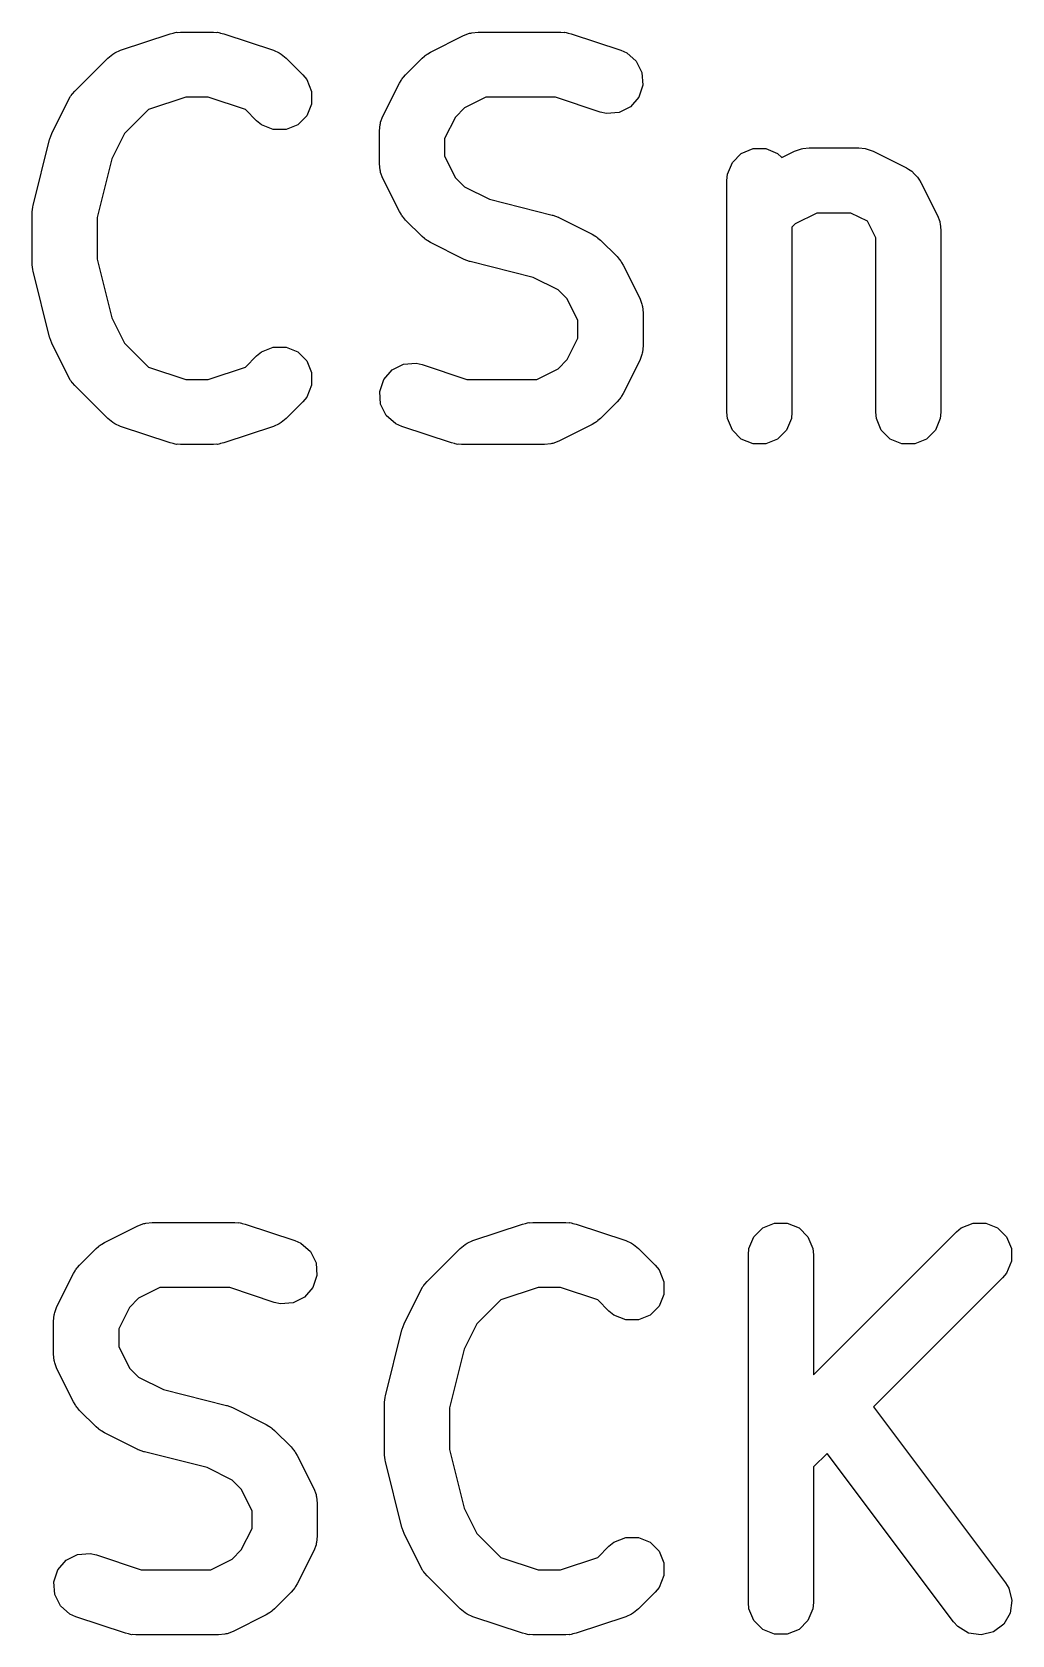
# Model space of a CAD drawing. Extents: x 90.4 to 161.7, y -143.1 to -81.8.
# Drawn here: x 103.593 to 105.849, y -118.303 to -114.612 of the extents above; entities that cross this region are included whole.
import ezdxf

# ---------------------------------------------------------------- set-up
doc = ezdxf.new("R2010")
doc.units = 0
doc.layers.add('BLACK', color=7, linetype='CONTINUOUS')

msp = doc.modelspace()

# ---------------------------------------------------------------- linework, layer by layer
at = {"layer": 'BLACK', "linetype": 'CONTINUOUS'}
for p, q in [((103.79621, -114.653746), (103.910496, -114.615651)), ((103.910496, -114.615651), (103.917749, -114.614001)), ((103.917749, -114.614001), (103.919581, -114.613243)), ((103.919581, -114.613243), (103.922235, -114.612981)), ((103.922235, -114.612981), (103.924833, -114.612391)), ((103.924833, -114.612391), (103.926807, -114.612531)), ((103.926807, -114.612531), (103.934213, -114.611802)), ((103.934213, -114.611802), (104.010404, -114.611802)), ((104.010404, -114.611802), (104.017809, -114.612531)), ((104.017809, -114.612531), (104.019784, -114.612391)), ((104.019784, -114.612391), (104.022381, -114.612981)), ((104.022381, -114.612981), (104.025036, -114.613243)), ((104.025036, -114.613243), (104.026867, -114.614001)), ((104.026867, -114.614001), (104.034121, -114.615651)), ((104.034121, -114.615651), (104.148406, -114.653746)), ((104.510196, -114.657815), (104.586386, -114.61972)), ((104.586386, -114.61972), (104.600118, -114.614465)), ((104.600118, -114.614465), (104.602805, -114.614274)), ((104.602805, -114.614274), (104.605295, -114.613243)), ((104.605295, -114.613243), (104.619927, -114.611802)), ((104.619927, -114.611802), (104.810404, -114.611802)), ((104.810404, -114.611802), (104.817809, -114.612531)), ((104.817809, -114.612531), (104.819784, -114.612391)), ((104.819784, -114.612391), (104.822381, -114.612981)), ((104.822381, -114.612981), (104.825036, -114.613243)), ((104.825036, -114.613243), (104.826867, -114.614001)), ((104.826867, -114.614001), (104.834121, -114.615651)), ((104.834121, -114.615651), (104.948406, -114.653746)), ((103.690704, -114.748054), (103.766894, -114.671864)), ((103.766894, -114.671864), (103.778259, -114.662536)), ((103.778259, -114.662536), (103.780751, -114.661503)), ((103.780751, -114.661503), (103.782785, -114.65974)), ((103.782785, -114.65974), (103.79621, -114.653746)), ((104.148406, -114.653746), (104.161832, -114.65974)), ((104.161832, -114.65974), (104.163867, -114.661505)), ((104.163867, -114.661505), (104.166356, -114.662536)), ((104.166356, -114.662536), (104.177721, -114.671863)), ((104.177721, -114.671863), (104.215817, -114.709958)), ((104.452609, -114.709959), (104.490704, -114.671864)), ((104.490704, -114.671864), (104.496453, -114.667145)), ((104.496453, -114.667145), (104.497753, -114.665647)), ((104.497753, -114.665647), (104.500012, -114.664225)), ((104.500012, -114.664225), (104.502069, -114.662537)), ((104.502069, -114.662537), (104.503896, -114.661779)), ((104.503896, -114.661779), (104.510196, -114.657815)), ((104.948406, -114.653746), (104.961832, -114.65974)), ((104.961832, -114.65974), (104.983939, -114.678914)), ((104.215817, -114.709958), (104.225145, -114.721323)), ((104.446393, -114.717008), (104.447888, -114.715711)), ((104.447888, -114.715711), (104.452609, -114.709959)), ((104.983939, -114.678914), (104.997025, -114.705087)), ((104.997025, -114.705087), (104.9991, -114.734277)), ((103.685985, -114.753803), (103.690704, -114.748054)), ((104.225145, -114.721323), (104.236344, -114.748359)), ((104.236344, -114.748359), (104.236344, -114.777622)), ((104.400464, -114.805642), (104.43856, -114.729451)), ((104.43856, -114.729451), (104.442523, -114.723154)), ((104.442523, -114.723154), (104.443282, -114.721324)), ((104.443282, -114.721324), (104.444973, -114.719262)), ((104.444973, -114.719262), (104.446393, -114.717008)), ((104.9991, -114.734277), (104.989846, -114.76204)), ((103.63856, -114.843737), (103.676655, -114.767546)), ((103.676655, -114.767546), (103.680619, -114.761246)), ((103.680619, -114.761246), (103.681377, -114.759419)), ((103.681377, -114.759419), (103.683065, -114.757362)), ((103.683065, -114.757362), (103.684487, -114.755103)), ((103.684487, -114.755103), (103.685985, -114.753803)), ((103.946383, -114.761802), (103.86044, -114.790449)), ((103.998234, -114.761802), (103.946383, -114.761802)), ((104.084175, -114.790449), (103.998234, -114.761802)), ((104.236344, -114.777622), (104.225146, -114.804659)), ((104.588164, -114.786536), (104.567281, -114.807418)), ((104.637632, -114.761802), (104.588164, -114.786536)), ((104.798234, -114.761802), (104.637632, -114.761802)), ((104.900972, -114.796048), (104.798234, -114.761802)), ((104.970672, -114.784147), (104.944499, -114.797233)), ((104.989846, -114.76204), (104.970672, -114.784147)), ((103.86044, -114.790449), (103.805376, -114.845513)), ((104.109753, -114.816026), (104.084175, -114.790449)), ((104.121118, -114.825353), (104.109753, -114.816026)), ((104.148154, -114.836551), (104.121118, -114.825353)), ((104.204453, -114.825352), (104.177417, -114.836551)), ((104.225146, -114.804659), (104.204453, -114.825352)), ((104.392546, -114.839183), (104.393987, -114.824551)), ((104.393987, -114.824551), (104.395017, -114.822062)), ((104.395017, -114.822062), (104.395209, -114.819373)), ((104.395209, -114.819373), (104.400464, -114.805642)), ((104.567281, -114.807418), (104.542546, -114.856888)), ((104.915309, -114.799308), (104.900972, -114.796048)), ((104.944499, -114.797233), (104.915309, -114.799308)), ((103.594785, -115.011468), (103.632881, -114.859087)), ((103.632881, -114.859087), (103.633266, -114.858007)), ((103.633266, -114.858007), (103.633305, -114.857469)), ((103.633305, -114.857469), (103.635629, -114.851393)), ((103.635629, -114.851393), (103.637828, -114.845242)), ((103.637828, -114.845242), (103.63815, -114.844806)), ((103.63815, -114.844806), (103.63856, -114.843737)), ((103.805376, -114.845513), (103.776406, -114.903453)), ((104.177417, -114.836551), (104.148154, -114.836551)), ((104.392546, -114.915373), (104.392546, -114.839183)), ((104.542546, -114.856888), (104.542546, -114.897667)), ((104.542546, -114.897667), (104.567281, -114.947137)), ((105.205187, -114.9118), (105.225879, -114.891108)), ((105.225879, -114.891108), (105.252915, -114.879909)), ((105.252915, -114.879909), (105.282179, -114.879909)), ((105.282179, -114.879909), (105.309215, -114.891108)), ((105.309215, -114.891108), (105.319092, -114.900985)), ((105.319092, -114.900985), (105.34829, -114.886387)), ((105.34829, -114.886387), (105.362022, -114.881132)), ((105.362022, -114.881132), (105.364708, -114.880941)), ((105.364708, -114.880941), (105.3672, -114.879909)), ((105.3672, -114.879909), (105.381832, -114.878468)), ((105.381832, -114.878468), (105.496118, -114.878468)), ((105.496118, -114.878468), (105.51075, -114.879909)), ((105.51075, -114.879909), (105.513238, -114.880939)), ((105.513238, -114.880939), (105.515928, -114.881131)), ((105.515928, -114.881131), (105.529659, -114.886386)), ((105.529659, -114.886386), (105.60585, -114.924482)), ((103.776406, -114.903453), (103.742546, -115.038894)), ((104.393987, -114.930005), (104.392546, -114.915373)), ((104.395017, -114.932493), (104.393987, -114.930005)), ((104.395209, -114.935183), (104.395017, -114.932493)), ((104.400464, -114.948914), (104.395209, -114.935183)), ((105.193988, -114.938836), (105.205187, -114.9118)), ((105.60585, -114.924482), (105.608296, -114.926022)), ((105.608296, -114.926022), (105.609451, -114.926407)), ((105.609451, -114.926407), (105.610889, -114.927654)), ((105.610889, -114.927654), (105.618293, -114.932315)), ((105.618293, -114.932315), (105.624452, -114.939416)), ((104.43856, -115.025105), (104.400464, -114.948914)), ((104.567281, -114.947137), (104.588164, -114.96802)), ((104.588164, -114.96802), (104.646102, -114.996989)), ((105.192547, -114.953468), (105.193988, -114.938836)), ((105.192547, -115.486802), (105.192547, -114.953468)), ((105.624452, -114.939416), (105.631559, -114.94558)), ((105.631559, -114.94558), (105.63622, -114.952985)), ((105.63622, -114.952985), (105.637466, -114.954422)), ((105.637466, -114.954422), (105.63785, -114.955575)), ((105.63785, -114.955575), (105.639391, -114.958023)), ((105.639391, -114.958023), (105.677486, -115.034213)), ((104.646102, -114.996989), (104.790498, -115.033088)), ((103.592546, -115.029659), (103.592797, -115.027105)), ((103.592546, -115.143945), (103.592546, -115.029659)), ((103.592635, -115.026013), (103.593444, -115.020538)), ((103.592797, -115.027105), (103.592635, -115.026013)), ((103.593444, -115.020538), (103.593987, -115.015027)), ((103.593987, -115.015027), (103.594409, -115.014006)), ((103.594409, -115.014006), (103.594785, -115.011468)), ((103.742546, -115.038894), (103.742546, -115.134709)), ((104.442523, -115.031401), (104.43856, -115.025105)), ((104.443282, -115.033232), (104.442523, -115.031401)), ((104.444973, -115.035293), (104.443282, -115.033232)), ((104.446393, -115.037548), (104.444973, -115.035293)), ((104.447888, -115.038844), (104.446393, -115.037548)), ((104.452609, -115.044597), (104.447888, -115.038844)), ((104.490704, -115.082692), (104.452609, -115.044597)), ((104.790498, -115.033088), (104.791577, -115.033473)), ((104.791577, -115.033473), (104.792118, -115.033512)), ((104.792118, -115.033512), (104.798207, -115.035842)), ((104.798207, -115.035842), (104.804344, -115.038035)), ((104.804344, -115.038035), (104.804779, -115.038357)), ((104.804779, -115.038357), (104.805849, -115.038767)), ((104.805849, -115.038767), (104.88204, -115.076863)), ((105.399538, -115.028468), (105.350068, -115.053203)), ((105.478413, -115.028468), (105.399538, -115.028468)), ((105.516407, -115.047465), (105.478413, -115.028468)), ((105.535404, -115.085459), (105.516407, -115.047465)), ((105.677486, -115.034213), (105.682741, -115.047945)), ((104.496453, -115.08741), (104.490704, -115.082692)), ((104.88204, -115.076863), (104.888336, -115.080826)), ((104.888336, -115.080826), (104.890167, -115.081585)), ((104.890167, -115.081585), (104.892228, -115.083276)), ((104.892228, -115.083276), (104.894483, -115.084696)), ((104.894483, -115.084696), (104.895779, -115.086191)), ((105.350068, -115.053203), (105.342547, -115.060725)), ((105.342547, -115.060725), (105.342547, -115.486802)), ((105.682741, -115.047945), (105.682931, -115.050632)), ((105.682931, -115.050632), (105.683963, -115.053122)), ((105.683963, -115.053122), (105.685404, -115.067754)), ((105.685404, -115.067754), (105.685404, -115.486802)), ((104.497753, -115.088909), (104.496453, -115.08741)), ((104.500012, -115.09033), (104.497753, -115.088909)), ((104.502069, -115.092019), (104.500012, -115.09033)), ((104.503896, -115.092776), (104.502069, -115.092019)), ((104.510196, -115.096741), (104.503896, -115.092776)), ((104.586386, -115.134836), (104.510196, -115.096741)), ((104.895779, -115.086191), (104.901532, -115.090912)), ((104.901532, -115.090912), (104.939627, -115.129007)), ((105.535404, -115.486802), (105.535404, -115.085459)), ((103.592797, -115.146498), (103.592546, -115.143945)), ((103.592635, -115.147591), (103.592797, -115.146498)), ((103.593444, -115.153065), (103.592635, -115.147591)), ((103.593987, -115.158577), (103.593444, -115.153065)), ((103.594409, -115.159597), (103.593987, -115.158577)), ((103.742546, -115.134709), (103.776406, -115.270149)), ((104.587455, -115.135245), (104.586386, -115.134836)), ((104.587891, -115.135568), (104.587455, -115.135245)), ((104.594036, -115.137763), (104.587891, -115.135568)), ((104.600118, -115.140091), (104.594036, -115.137763)), ((104.600657, -115.140129), (104.600118, -115.140091)), ((104.601737, -115.140515), (104.600657, -115.140129)), ((104.746131, -115.176613), (104.601737, -115.140515)), ((104.939627, -115.129007), (104.944345, -115.134756)), ((104.944345, -115.134756), (104.945844, -115.136056)), ((104.945844, -115.136056), (104.947265, -115.138315)), ((104.947265, -115.138315), (104.948954, -115.140372)), ((104.948954, -115.140372), (104.949711, -115.142199)), ((104.949711, -115.142199), (104.953676, -115.148499)), ((104.953676, -115.148499), (104.991771, -115.224689)), ((103.594785, -115.162136), (103.594409, -115.159597)), ((103.632881, -115.314517), (103.594785, -115.162136)), ((104.804072, -115.205584), (104.746131, -115.176613)), ((104.824955, -115.226467), (104.804072, -115.205584)), ((104.849689, -115.275935), (104.824955, -115.226467)), ((104.991771, -115.224689), (104.997026, -115.238421)), ((104.997026, -115.238421), (104.997216, -115.241108)), ((104.997216, -115.241108), (104.998248, -115.243598)), ((104.998248, -115.243598), (104.999689, -115.25823)), ((104.999689, -115.25823), (104.999689, -115.334421)), ((103.776406, -115.270149), (103.805376, -115.328089)), ((104.849689, -115.316716), (104.849689, -115.275935)), ((103.633266, -115.315596), (103.632881, -115.314517)), ((103.633305, -115.316135), (103.633266, -115.315596)), ((103.635629, -115.32221), (103.633305, -115.316135)), ((103.637828, -115.328362), (103.635629, -115.32221)), ((103.63815, -115.328797), (103.637828, -115.328362)), ((103.63856, -115.329867), (103.63815, -115.328797)), ((103.676655, -115.406057), (103.63856, -115.329867)), ((103.805376, -115.328089), (103.860441, -115.383155)), ((104.121117, -115.34825), (104.148154, -115.337052)), ((104.148154, -115.337052), (104.177417, -115.337052)), ((104.177417, -115.337052), (104.204453, -115.34825)), ((104.824954, -115.366184), (104.849689, -115.316716)), ((104.999689, -115.334421), (104.998248, -115.349053)), ((104.084175, -115.383155), (104.109752, -115.357578)), ((104.109752, -115.357578), (104.121117, -115.34825)), ((104.204453, -115.34825), (104.225146, -115.368943)), ((104.225146, -115.368943), (104.236344, -115.395979)), ((104.421563, -115.389457), (104.447736, -115.376371)), ((104.447736, -115.376371), (104.476926, -115.374296)), ((104.476926, -115.374296), (104.491263, -115.377556)), ((104.491263, -115.377556), (104.594002, -115.411802)), ((104.804071, -115.387068), (104.824954, -115.366184)), ((104.991771, -115.367962), (104.953676, -115.444152)), ((104.997026, -115.35423), (104.991771, -115.367962)), ((104.997216, -115.351542), (104.997026, -115.35423)), ((104.998248, -115.349053), (104.997216, -115.351542)), ((103.680618, -115.412353), (103.676655, -115.406057)), ((103.681376, -115.414183), (103.680618, -115.412353)), ((103.683065, -115.416241), (103.681376, -115.414183)), ((103.684487, -115.4185), (103.683065, -115.416241)), ((103.860441, -115.383155), (103.946383, -115.411802)), ((103.946383, -115.411802), (103.998234, -115.411802)), ((103.998234, -115.411802), (104.084175, -115.383155)), ((104.236344, -115.395979), (104.236344, -115.425242)), ((104.393135, -115.439327), (104.402389, -115.411565)), ((104.402389, -115.411565), (104.421563, -115.389457)), ((104.594002, -115.411802), (104.754603, -115.411802)), ((104.754603, -115.411802), (104.804071, -115.387068)), ((103.685985, -115.419799), (103.684487, -115.4185)), ((103.690704, -115.425549), (103.685985, -115.419799)), ((103.766894, -115.50174), (103.690704, -115.425549)), ((104.225146, -115.452279), (104.215818, -115.463644)), ((104.236344, -115.425242), (104.225146, -115.452279)), ((104.39521, -115.468517), (104.393135, -115.439327)), ((104.948955, -115.452278), (104.947265, -115.454336)), ((104.949712, -115.450448), (104.948955, -115.452278)), ((104.953676, -115.444152), (104.949712, -115.450448)), ((104.215818, -115.463644), (104.177722, -115.50174)), ((104.408296, -115.49469), (104.39521, -115.468517)), ((104.939628, -115.463643), (104.901533, -115.501739)), ((104.944345, -115.457894), (104.939628, -115.463643)), ((104.945844, -115.456595), (104.944345, -115.457894)), ((104.947265, -115.454336), (104.945844, -115.456595)), ((105.193988, -115.501434), (105.192547, -115.486802)), ((105.342547, -115.486802), (105.341106, -115.501434)), ((105.536845, -115.501434), (105.535404, -115.486802)), ((105.685404, -115.486802), (105.683963, -115.501434)), ((103.778259, -115.511067), (103.766894, -115.50174)), ((103.780749, -115.512098), (103.778259, -115.511067)), ((103.782785, -115.513864), (103.780749, -115.512098)), ((103.79621, -115.519858), (103.782785, -115.513864)), ((103.910496, -115.557953), (103.79621, -115.519858)), ((104.148406, -115.519858), (104.034121, -115.557953)), ((104.161832, -115.513864), (104.148406, -115.519858)), ((104.163868, -115.512097), (104.161832, -115.513864)), ((104.166357, -115.511067), (104.163868, -115.512097)), ((104.177722, -115.50174), (104.166357, -115.511067)), ((104.430404, -115.513864), (104.408296, -115.49469)), ((104.443829, -115.519858), (104.430404, -115.513864)), ((104.558115, -115.557953), (104.443829, -115.519858)), ((104.88204, -115.515789), (104.805849, -115.553884)), ((104.888339, -115.511824), (104.88204, -115.515789)), ((104.890167, -115.511067), (104.888339, -115.511824)), ((104.892223, -115.509379), (104.890167, -115.511067)), ((104.894483, -115.507957), (104.892223, -115.509379)), ((104.895783, -115.506457), (104.894483, -115.507957)), ((104.901533, -115.501739), (104.895783, -115.506457)), ((105.205187, -115.52847), (105.193988, -115.501434)), ((105.341106, -115.501434), (105.329907, -115.52847)), ((105.548044, -115.52847), (105.536845, -115.501434)), ((105.683963, -115.501434), (105.672764, -115.52847)), ((103.917749, -115.559602), (103.910496, -115.557953)), ((103.919581, -115.560361), (103.917749, -115.559602)), ((103.922235, -115.560622), (103.919581, -115.560361)), ((103.924833, -115.561213), (103.922235, -115.560622)), ((103.926807, -115.561072), (103.924833, -115.561213)), ((103.934213, -115.561802), (103.926807, -115.561072)), ((104.010404, -115.561802), (103.934213, -115.561802)), ((104.017809, -115.561072), (104.010404, -115.561802)), ((104.019784, -115.561213), (104.017809, -115.561072)), ((104.022381, -115.560622), (104.019784, -115.561213)), ((104.025036, -115.560361), (104.022381, -115.560622)), ((104.026867, -115.559602), (104.025036, -115.560361)), ((104.034121, -115.557953), (104.026867, -115.559602)), ((104.565368, -115.559602), (104.558115, -115.557953)), ((104.5672, -115.560361), (104.565368, -115.559602)), ((104.569854, -115.560622), (104.5672, -115.560361)), ((104.572452, -115.561213), (104.569854, -115.560622)), ((104.574426, -115.561072), (104.572452, -115.561213)), ((104.581832, -115.561802), (104.574426, -115.561072)), ((104.772308, -115.561802), (104.581832, -115.561802)), ((104.78694, -115.560361), (104.772308, -115.561802)), ((104.789429, -115.559329), (104.78694, -115.560361)), ((104.792117, -115.559139), (104.789429, -115.559329)), ((104.805849, -115.553884), (104.792117, -115.559139)), ((105.225879, -115.549162), (105.205187, -115.52847)), ((105.252915, -115.560361), (105.225879, -115.549162)), ((105.282179, -115.560361), (105.252915, -115.560361)), ((105.309215, -115.549162), (105.282179, -115.560361)), ((105.329907, -115.52847), (105.309215, -115.549162)), ((105.568736, -115.549162), (105.548044, -115.52847)), ((105.595772, -115.560361), (105.568736, -115.549162)), ((105.625036, -115.560361), (105.595772, -115.560361)), ((105.652072, -115.549162), (105.625036, -115.560361)), ((105.672764, -115.52847), (105.652072, -115.549162)), ((103.759662, -117.398797), (103.835852, -117.360702)), ((103.835852, -117.360702), (103.849584, -117.355447)), ((103.849584, -117.355447), (103.852271, -117.355256)), ((103.852271, -117.355256), (103.854761, -117.354225)), ((103.854761, -117.354225), (103.869393, -117.352784)), ((103.869393, -117.352784), (104.05987, -117.352784)), ((104.05987, -117.352784), (104.067275, -117.353513)), ((104.067275, -117.353513), (104.06925, -117.353373)), ((104.06925, -117.353373), (104.071847, -117.353963)), ((104.071847, -117.353963), (104.074502, -117.354225)), ((104.074502, -117.354225), (104.076333, -117.354983)), ((104.076333, -117.354983), (104.083587, -117.356633)), ((104.083587, -117.356633), (104.197872, -117.394728)), ((104.607581, -117.394728), (104.721867, -117.356633)), ((104.721867, -117.356633), (104.72912, -117.354983)), ((104.72912, -117.354983), (104.730952, -117.354225)), ((104.730952, -117.354225), (104.733606, -117.353963)), ((104.733606, -117.353963), (104.736204, -117.353373)), ((104.736204, -117.353373), (104.738178, -117.353513)), ((104.738178, -117.353513), (104.745584, -117.352784)), ((104.745584, -117.352784), (104.821775, -117.352784)), ((104.821775, -117.352784), (104.82918, -117.353513)), ((104.82918, -117.353513), (104.831155, -117.353373)), ((104.831155, -117.353373), (104.833752, -117.353963)), ((104.833752, -117.353963), (104.836407, -117.354225)), ((104.836407, -117.354225), (104.838238, -117.354983)), ((104.838238, -117.354983), (104.845492, -117.356633)), ((104.845492, -117.356633), (104.959777, -117.394728)), ((105.254653, -117.386116), (105.275345, -117.365424)), ((105.275345, -117.365424), (105.302381, -117.354225)), ((105.302381, -117.354225), (105.331645, -117.354225)), ((105.331645, -117.354225), (105.358681, -117.365424)), ((105.358681, -117.365424), (105.379373, -117.386116)), ((105.721123, -117.374751), (105.732488, -117.365423)), ((105.732488, -117.365423), (105.759525, -117.354225)), ((105.759525, -117.354225), (105.788788, -117.354225)), ((105.788788, -117.354225), (105.815824, -117.365423)), ((105.815824, -117.365423), (105.836517, -117.386116)), ((103.74017, -117.412846), (103.745919, -117.408127)), ((103.745919, -117.408127), (103.747219, -117.406629)), ((103.747219, -117.406629), (103.749478, -117.405207)), ((103.749478, -117.405207), (103.751535, -117.403519)), ((103.751535, -117.403519), (103.753362, -117.402761)), ((103.753362, -117.402761), (103.759662, -117.398797)), ((104.197872, -117.394728), (104.211298, -117.400722)), ((104.211298, -117.400722), (104.233405, -117.419896)), ((104.578265, -117.412846), (104.58963, -117.403518)), ((104.58963, -117.403518), (104.592122, -117.402485)), ((104.592122, -117.402485), (104.594156, -117.400722)), ((104.594156, -117.400722), (104.607581, -117.394728)), ((104.959777, -117.394728), (104.973203, -117.400722)), ((104.973203, -117.400722), (104.975238, -117.402487)), ((104.975238, -117.402487), (104.977727, -117.403518)), ((104.977727, -117.403518), (104.989092, -117.412845)), ((105.243454, -117.413152), (105.254653, -117.386116)), ((105.379373, -117.386116), (105.390572, -117.413152)), ((105.392013, -117.703861), (105.721123, -117.374751)), ((105.836517, -117.386116), (105.847715, -117.413152)), ((103.702075, -117.450941), (103.74017, -117.412846)), ((104.233405, -117.419896), (104.246491, -117.446069)), ((104.246491, -117.446069), (104.248566, -117.475259)), ((104.502075, -117.489036), (104.578265, -117.412846)), ((104.989092, -117.412845), (105.027188, -117.45094)), ((105.242013, -117.427784), (105.243454, -117.413152)), ((105.242013, -118.227784), (105.242013, -117.427784)), ((105.390572, -117.413152), (105.392013, -117.427784)), ((105.392013, -117.427784), (105.392013, -117.703861)), ((105.847715, -117.442415), (105.836517, -117.469452)), ((105.847715, -117.413152), (105.847715, -117.442415)), ((103.64993, -117.546624), (103.688026, -117.470433)), ((103.688026, -117.470433), (103.691989, -117.464136)), ((103.691989, -117.464136), (103.692748, -117.462306)), ((103.692748, -117.462306), (103.694439, -117.460244)), ((103.694439, -117.460244), (103.695859, -117.45799)), ((103.695859, -117.45799), (103.697354, -117.456693)), ((103.697354, -117.456693), (103.702075, -117.450941)), ((104.248566, -117.475259), (104.239312, -117.503022)), ((105.027188, -117.45094), (105.036516, -117.462305)), ((105.036516, -117.462305), (105.047715, -117.489341)), ((105.827189, -117.480817), (105.530326, -117.777679)), ((105.836517, -117.469452), (105.827189, -117.480817)), ((103.887098, -117.502784), (103.83763, -117.527518)), ((104.0477, -117.502784), (103.887098, -117.502784)), ((104.150438, -117.53703), (104.0477, -117.502784)), ((104.239312, -117.503022), (104.220138, -117.525129)), ((104.449931, -117.584719), (104.488026, -117.508528)), ((104.488026, -117.508528), (104.49199, -117.502228)), ((104.49199, -117.502228), (104.492748, -117.500401)), ((104.492748, -117.500401), (104.494436, -117.498344)), ((104.494436, -117.498344), (104.495858, -117.496085)), ((104.495858, -117.496085), (104.497356, -117.494785)), ((104.497356, -117.494785), (104.502075, -117.489036)), ((104.757754, -117.502784), (104.671811, -117.531431)), ((104.809605, -117.502784), (104.757754, -117.502784)), ((104.895546, -117.531431), (104.809605, -117.502784)), ((105.047715, -117.518604), (105.036517, -117.545641)), ((105.047715, -117.489341), (105.047715, -117.518604)), ((103.644675, -117.560355), (103.64993, -117.546624)), ((103.816747, -117.5484), (103.792012, -117.59787)), ((103.83763, -117.527518), (103.816747, -117.5484)), ((104.164775, -117.54029), (104.150438, -117.53703)), ((104.193965, -117.538215), (104.164775, -117.54029)), ((104.220138, -117.525129), (104.193965, -117.538215)), ((104.671811, -117.531431), (104.616747, -117.586495)), ((104.921124, -117.557008), (104.895546, -117.531431)), ((104.932489, -117.566335), (104.921124, -117.557008)), ((105.036517, -117.545641), (105.015824, -117.566334)), ((103.642012, -117.580165), (103.643453, -117.565533)), ((103.642012, -117.656355), (103.642012, -117.580165)), ((103.643453, -117.565533), (103.644483, -117.563044)), ((103.644483, -117.563044), (103.644675, -117.560355)), ((104.444676, -117.598451), (104.447, -117.592375)), ((104.447, -117.592375), (104.449199, -117.586224)), ((104.449199, -117.586224), (104.449521, -117.585788)), ((104.449521, -117.585788), (104.449931, -117.584719)), ((104.616747, -117.586495), (104.587777, -117.644435)), ((104.959525, -117.577533), (104.932489, -117.566335)), ((104.988788, -117.577533), (104.959525, -117.577533)), ((105.015824, -117.566334), (104.988788, -117.577533)), ((103.792012, -117.59787), (103.792012, -117.638649)), ((104.406156, -117.75245), (104.444252, -117.600069)), ((104.444252, -117.600069), (104.444637, -117.598989)), ((104.444637, -117.598989), (104.444676, -117.598451)), ((103.643453, -117.670987), (103.642012, -117.656355)), ((103.792012, -117.638649), (103.816747, -117.688119)), ((104.587777, -117.644435), (104.553917, -117.779876)), ((103.644483, -117.673475), (103.643453, -117.670987)), ((103.644675, -117.676165), (103.644483, -117.673475)), ((103.64993, -117.689896), (103.644675, -117.676165)), ((103.688026, -117.766087), (103.64993, -117.689896)), ((103.816747, -117.688119), (103.83763, -117.709002)), ((103.83763, -117.709002), (103.895568, -117.737971)), ((103.895568, -117.737971), (104.039964, -117.77407)), ((103.691989, -117.772383), (103.688026, -117.766087)), ((103.692748, -117.774214), (103.691989, -117.772383)), ((103.694439, -117.776275), (103.692748, -117.774214)), ((103.695859, -117.77853), (103.694439, -117.776275)), ((103.697354, -117.779826), (103.695859, -117.77853)), ((104.039964, -117.77407), (104.041043, -117.774455)), ((104.041043, -117.774455), (104.041584, -117.774494)), ((104.041584, -117.774494), (104.047673, -117.776824)), ((104.047673, -117.776824), (104.05381, -117.779017)), ((104.05381, -117.779017), (104.054245, -117.779339)), ((104.403917, -117.770641), (104.404168, -117.768087)), ((104.403917, -117.884927), (104.403917, -117.770641)), ((104.404006, -117.766995), (104.404815, -117.76152)), ((104.404168, -117.768087), (104.404006, -117.766995)), ((104.404815, -117.76152), (104.405358, -117.756009)), ((104.405358, -117.756009), (104.40578, -117.754988)), ((104.40578, -117.754988), (104.406156, -117.75245)), ((105.530326, -117.777679), (105.834156, -118.182784)), ((103.702075, -117.785579), (103.697354, -117.779826)), ((103.74017, -117.823674), (103.702075, -117.785579)), ((104.054245, -117.779339), (104.055315, -117.779749)), ((104.055315, -117.779749), (104.131506, -117.817845)), ((104.553917, -117.779876), (104.553917, -117.875691)), ((103.745919, -117.828392), (103.74017, -117.823674)), ((103.747219, -117.829891), (103.745919, -117.828392)), ((103.749478, -117.831312), (103.747219, -117.829891)), ((103.751535, -117.833001), (103.749478, -117.831312)), ((103.753362, -117.833758), (103.751535, -117.833001)), ((103.759662, -117.837723), (103.753362, -117.833758)), ((103.835852, -117.875818), (103.759662, -117.837723)), ((104.131506, -117.817845), (104.137802, -117.821808)), ((104.137802, -117.821808), (104.139633, -117.822567)), ((104.139633, -117.822567), (104.141694, -117.824258)), ((104.141694, -117.824258), (104.143949, -117.825678)), ((104.143949, -117.825678), (104.145245, -117.827173)), ((104.145245, -117.827173), (104.150998, -117.831894)), ((104.150998, -117.831894), (104.189093, -117.869989)), ((103.836921, -117.876227), (103.835852, -117.875818)), ((103.837357, -117.87655), (103.836921, -117.876227)), ((103.843502, -117.878745), (103.837357, -117.87655)), ((103.849584, -117.881073), (103.843502, -117.878745)), ((103.850123, -117.881111), (103.849584, -117.881073)), ((103.851203, -117.881497), (103.850123, -117.881111)), ((103.995597, -117.917595), (103.851203, -117.881497)), ((104.189093, -117.869989), (104.193811, -117.875738)), ((104.193811, -117.875738), (104.19531, -117.877038)), ((104.19531, -117.877038), (104.196731, -117.879297)), ((104.196731, -117.879297), (104.19842, -117.881354)), ((104.19842, -117.881354), (104.199177, -117.883181)), ((104.199177, -117.883181), (104.203142, -117.889481)), ((104.203142, -117.889481), (104.241237, -117.965671)), ((104.404168, -117.88748), (104.403917, -117.884927)), ((104.404006, -117.888573), (104.404168, -117.88748)), ((104.404815, -117.894047), (104.404006, -117.888573)), ((104.553917, -117.875691), (104.587777, -118.011131)), ((105.423183, -117.884822), (105.392013, -117.915993)), ((105.714156, -118.272784), (105.423183, -117.884822)), ((104.053538, -117.946566), (103.995597, -117.917595)), ((104.405358, -117.899559), (104.404815, -117.894047)), ((104.40578, -117.900579), (104.405358, -117.899559)), ((104.406156, -117.903118), (104.40578, -117.900579)), ((104.444252, -118.055499), (104.406156, -117.903118)), ((105.392013, -117.915993), (105.392013, -118.227784)), ((104.074421, -117.967449), (104.053538, -117.946566)), ((104.099155, -118.016917), (104.074421, -117.967449)), ((104.241237, -117.965671), (104.246492, -117.979403)), ((104.246492, -117.979403), (104.246682, -117.98209)), ((104.246682, -117.98209), (104.247714, -117.98458)), ((104.247714, -117.98458), (104.249155, -117.999212)), ((104.249155, -117.999212), (104.249155, -118.075403)), ((104.099155, -118.057698), (104.099155, -118.016917)), ((104.587777, -118.011131), (104.616747, -118.069071)), ((104.07442, -118.107166), (104.099155, -118.057698)), ((104.444637, -118.056578), (104.444252, -118.055499)), ((104.444676, -118.057117), (104.444637, -118.056578)), ((104.447, -118.063192), (104.444676, -118.057117)), ((104.449199, -118.069344), (104.447, -118.063192)), ((104.449521, -118.069779), (104.449199, -118.069344)), ((104.449931, -118.070849), (104.449521, -118.069779)), ((104.488026, -118.147039), (104.449931, -118.070849)), ((104.616747, -118.069071), (104.671812, -118.124137)), ((104.053537, -118.12805), (104.07442, -118.107166)), ((104.241237, -118.108944), (104.203142, -118.185134)), ((104.246492, -118.095212), (104.241237, -118.108944)), ((104.246682, -118.092524), (104.246492, -118.095212)), ((104.247714, -118.090035), (104.246682, -118.092524)), ((104.249155, -118.075403), (104.247714, -118.090035)), ((104.895546, -118.124137), (104.921123, -118.09856)), ((104.921123, -118.09856), (104.932488, -118.089232)), ((104.932488, -118.089232), (104.959525, -118.078034)), ((104.959525, -118.078034), (104.988788, -118.078034)), ((104.988788, -118.078034), (105.015824, -118.089232)), ((105.015824, -118.089232), (105.036517, -118.109925)), ((105.036517, -118.109925), (105.047715, -118.136961)), ((103.651855, -118.152547), (103.671029, -118.130439)), ((103.671029, -118.130439), (103.697202, -118.117353)), ((103.697202, -118.117353), (103.726392, -118.115278)), ((103.726392, -118.115278), (103.740729, -118.118538)), ((103.740729, -118.118538), (103.843468, -118.152784)), ((104.004069, -118.152784), (104.053537, -118.12805)), ((104.491989, -118.153335), (104.488026, -118.147039)), ((104.671812, -118.124137), (104.757754, -118.152784)), ((104.809605, -118.152784), (104.895546, -118.124137)), ((105.047715, -118.136961), (105.047715, -118.166224)), ((103.642601, -118.180309), (103.651855, -118.152547)), ((103.644676, -118.209499), (103.642601, -118.180309)), ((103.843468, -118.152784), (104.004069, -118.152784)), ((104.203142, -118.185134), (104.199178, -118.19143)), ((104.492747, -118.155165), (104.491989, -118.153335)), ((104.494436, -118.157223), (104.492747, -118.155165)), ((104.495858, -118.159482), (104.494436, -118.157223)), ((104.497356, -118.160781), (104.495858, -118.159482)), ((104.502075, -118.166531), (104.497356, -118.160781)), ((104.578265, -118.242722), (104.502075, -118.166531)), ((104.757754, -118.152784), (104.809605, -118.152784)), ((105.047715, -118.166224), (105.036517, -118.193261)), ((105.834156, -118.182784), (105.841782, -118.195354)), ((103.657762, -118.235672), (103.644676, -118.209499)), ((104.189094, -118.204625), (104.150999, -118.242721)), ((104.193811, -118.198876), (104.189094, -118.204625)), ((104.19531, -118.197577), (104.193811, -118.198876)), ((104.196731, -118.195318), (104.19531, -118.197577)), ((104.198421, -118.19326), (104.196731, -118.195318)), ((104.199178, -118.19143), (104.198421, -118.19326)), ((105.027189, -118.204626), (104.989093, -118.242722)), ((105.036517, -118.193261), (105.027189, -118.204626)), ((105.841782, -118.195354), (105.849045, -118.223702)), ((103.67987, -118.254846), (103.657762, -118.235672)), ((103.693295, -118.26084), (103.67987, -118.254846)), ((104.131506, -118.256771), (104.055315, -118.294866)), ((104.137805, -118.252806), (104.131506, -118.256771)), ((104.139633, -118.252049), (104.137805, -118.252806)), ((104.141689, -118.250361), (104.139633, -118.252049)), ((104.143949, -118.248939), (104.141689, -118.250361)), ((104.145249, -118.247439), (104.143949, -118.248939)), ((104.150999, -118.242721), (104.145249, -118.247439)), ((104.58963, -118.252049), (104.578265, -118.242722)), ((104.59212, -118.25308), (104.58963, -118.252049)), ((104.594156, -118.254846), (104.59212, -118.25308)), ((104.607581, -118.26084), (104.594156, -118.254846)), ((104.973203, -118.254846), (104.959777, -118.26084)), ((104.975239, -118.253079), (104.973203, -118.254846)), ((104.977728, -118.252049), (104.975239, -118.253079)), ((104.989093, -118.242722), (104.977728, -118.252049)), ((105.243454, -118.242416), (105.242013, -118.227784)), ((105.254653, -118.269452), (105.243454, -118.242416)), ((105.390572, -118.242416), (105.379373, -118.269452)), ((105.392013, -118.227784), (105.390572, -118.242416)), ((105.844906, -118.252671), (105.829997, -118.277852)), ((105.849045, -118.223702), (105.844906, -118.252671)), ((103.807581, -118.298935), (103.693295, -118.26084)), ((104.055315, -118.294866), (104.041583, -118.300121)), ((104.721867, -118.298935), (104.607581, -118.26084)), ((104.959777, -118.26084), (104.845492, -118.298935)), ((105.275345, -118.290144), (105.254653, -118.269452)), ((105.302381, -118.301343), (105.275345, -118.290144)), ((105.358681, -118.290144), (105.331645, -118.301343)), ((105.379373, -118.269452), (105.358681, -118.290144)), ((105.724088, -118.283625), (105.714156, -118.272784)), ((105.749269, -118.298534), (105.724088, -118.283625)), ((105.806586, -118.29541), (105.778238, -118.302673)), ((105.829997, -118.277852), (105.806586, -118.29541)), ((103.814834, -118.300584), (103.807581, -118.298935)), ((103.816666, -118.301343), (103.814834, -118.300584)), ((103.81932, -118.301604), (103.816666, -118.301343)), ((103.821918, -118.302195), (103.81932, -118.301604)), ((103.823892, -118.302054), (103.821918, -118.302195)), ((103.831298, -118.302784), (103.823892, -118.302054)), ((104.021774, -118.302784), (103.831298, -118.302784)), ((104.036406, -118.301343), (104.021774, -118.302784)), ((104.038895, -118.300311), (104.036406, -118.301343)), ((104.041583, -118.300121), (104.038895, -118.300311)), ((104.72912, -118.300584), (104.721867, -118.298935)), ((104.730952, -118.301343), (104.72912, -118.300584)), ((104.733606, -118.301604), (104.730952, -118.301343)), ((104.736204, -118.302195), (104.733606, -118.301604)), ((104.738178, -118.302054), (104.736204, -118.302195)), ((104.745584, -118.302784), (104.738178, -118.302054)), ((104.821775, -118.302784), (104.745584, -118.302784)), ((104.82918, -118.302054), (104.821775, -118.302784)), ((104.831155, -118.302195), (104.82918, -118.302054)), ((104.833752, -118.301604), (104.831155, -118.302195)), ((104.836407, -118.301343), (104.833752, -118.301604)), ((104.838238, -118.300584), (104.836407, -118.301343)), ((104.845492, -118.298935), (104.838238, -118.300584)), ((105.331645, -118.301343), (105.302381, -118.301343)), ((105.778238, -118.302673), (105.749269, -118.298534))]:
    msp.add_line(p, q, dxfattribs=at)

doc.saveas('drawing.dxf')
